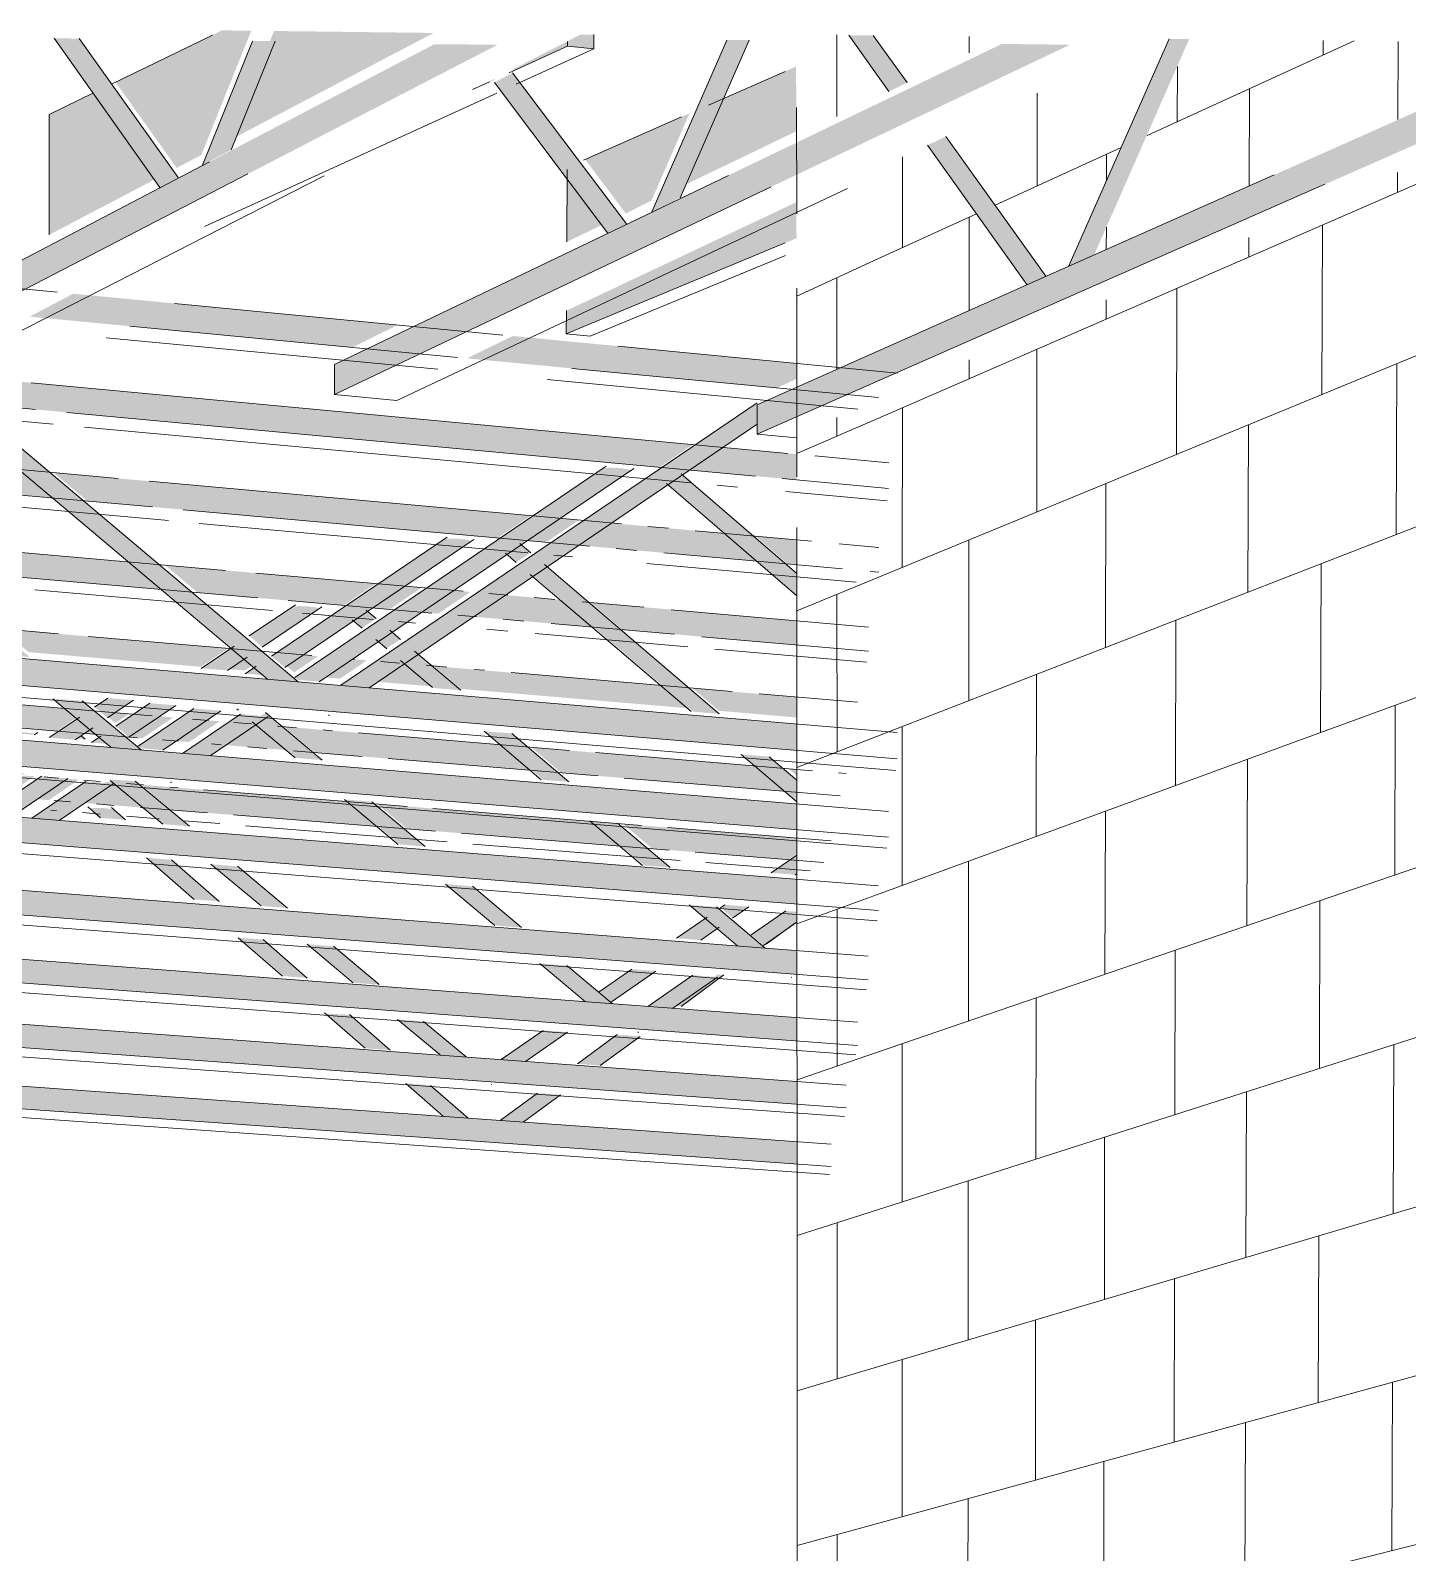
# Model space of a CAD drawing. Header units: inches. Extents: x -4126 to 2305, y -1116 to 12338.
# Drawn here: x 1847.0811 to 1847.194, y -788.2278 to -788.103 of the extents above; entities that cross this region are included whole.
import ezdxf

# ---------------------------------------------------------------- set-up
doc = ezdxf.new("R2010")
doc.units = ezdxf.units.IN
doc.header["$MEASUREMENT"] = 0
for name, color, linetype, lineweight in [('A-WALL', 113, 'Continuous', 13), ('A-WALL-PATT', 111, 'Continuous', 60), ('S-BEAM', 12, 'Continuous', 9), ('S-FNDN', 32, 'Continuous', 13)]:
    doc.layers.add(name, color=color, linetype=linetype, lineweight=lineweight)

# ---------------------------------------------------------------- blocks, each defined once
blk = doc.blocks.new('FP_241-PERSPECTIVE AT RAMP')
at = {"layer": 'A-WALL-PATT', "lineweight": 9}
for p, q in [((-8995.56037, -788.1048), (-8995.56037, -788.10347)), ((-8995.54579, -788.1116), (-8995.52884, -788.10383)), ((-8995.53138, -788.105), (-8995.53138, -788.1038)), ((-8995.52526, -788.11028), (-8995.52523, -788.10387)), ((-8995.54333, -788.11047), (-8995.54332, -788.10594)), ((-8995.56787, -788.13478), (-8995.50524, -788.10754)), ((-8995.55481, -788.11573), (-8995.5548, -788.10813)), ((-8995.53744, -788.11569), (-8995.53741, -788.10776)), ((-8995.55826, -788.11731), (-8995.54793, -788.11258)), ((-8995.56585, -788.12079), (-8995.56584, -788.11334)), ((-8995.54913, -788.1153), (-8995.54912, -788.11312)), ((-8995.52528, -788.11626), (-8995.52528, -788.11461)), ((-8995.56787, -788.12171), (-8995.55977, -788.118)), ((-8995.56039, -788.1259), (-8995.56038, -788.11828)), ((-8995.54914, -788.1209), (-8995.54913, -788.1191)), ((-8995.53745, -788.12155), (-8995.53745, -788.11994)), ((-8995.53148, -788.13283), (-8995.53143, -788.11893)), ((-8995.56787, -788.14782), (-8995.50532, -788.12206)), ((-8995.54915, -788.12664), (-8995.54915, -788.12506)), ((-8995.54339, -788.13774), (-8995.54336, -788.12412)), ((-8995.56039, -788.13153), (-8995.56039, -788.12998)), ((-8995.55484, -788.14245), (-8995.55482, -788.12911)), ((-8995.5254, -788.14431), (-8995.52534, -788.1303)), ((-8995.56586, -788.14699), (-8995.56585, -788.1339)), ((-8995.53754, -788.14903), (-8995.5375, -788.13531)), ((-8995.56788, -788.16083), (-8995.50541, -788.13654)), ((-8995.5492, -788.15357), (-8995.54917, -788.14012)), ((-8995.56041, -788.15793), (-8995.5604, -788.14474)), ((-8995.53158, -788.16053), (-8995.53153, -788.1467)), ((-8995.56788, -788.17381), (-8995.50549, -788.15098)), ((-8995.54346, -788.16487), (-8995.54343, -788.15132)), ((-8995.55488, -788.16905), (-8995.55486, -788.15577)), ((-8995.52551, -788.17222), (-8995.52546, -788.15829)), ((-8995.56586, -788.17307), (-8995.56586, -788.16005)), ((-8995.53762, -788.17637), (-8995.53758, -788.16272)), ((-8995.56788, -788.18675), (-8995.50558, -788.16539)), ((-8995.54925, -788.18036), (-8995.54922, -788.16698)), ((-8995.56044, -788.1842), (-8995.56042, -788.17108)), ((-8995.53168, -788.18808), (-8995.53163, -788.17432)), ((-8995.54352, -788.19187), (-8995.54349, -788.17839)), ((-8995.56788, -788.19967), (-8995.50567, -788.17975)), ((-8995.55491, -788.19552), (-8995.5549, -788.1823)), ((-8995.56587, -788.19902), (-8995.56587, -788.18606)), ((-8995.52563, -788.19999), (-8995.52557, -788.18612)), ((-8995.5377, -788.20358), (-8995.53766, -788.18999)), ((-8995.5493, -788.20703), (-8995.54928, -788.19371)), ((-8995.56788, -788.21255), (-8995.50575, -788.19408)), ((-8995.56046, -788.21034), (-8995.56045, -788.19729)), ((-8995.53177, -788.21549), (-8995.53172, -788.2018)), ((-8995.54359, -788.21873), (-8995.54356, -788.20532)), ((-8995.56789, -788.2254), (-8995.50584, -788.20837)), ((-8995.55495, -788.22185), (-8995.55493, -788.2087)), ((-8995.56588, -788.22485), (-8995.56588, -788.21195)), ((-8995.52574, -788.22761), (-8995.52568, -788.21382)), ((-8995.53778, -788.23064), (-8995.53774, -788.21713)), ((-8995.54935, -788.23356), (-8995.54933, -788.22031)), ((-8995.56127, -788.23656), (-8995.50592, -788.22262)), ((-8995.56048, -788.23636), (-8995.56047, -788.22337))]:
    blk.add_line(p, q, dxfattribs=at)
blk = doc.blocks.new('FP_252-PERSPECTIVE AT RAMP')
at = {"layer": 'A-WALL-PATT', "lineweight": 9}
for p, q in [((-8995.57121, -788.11002), (-8995.57121, -788.10334)), ((-8995.57451, -788.12475), (-8995.56787, -788.12171)), ((-8995.57121, -788.13071), (-8995.57121, -788.12324)), ((-8995.5745, -788.13767), (-8995.56787, -788.13478)), ((-8995.57121, -788.13623), (-8995.57121, -788.13471)), ((-8995.5745, -788.15055), (-8995.56787, -788.14782)), ((-8995.5712, -788.16212), (-8995.57121, -788.14919)), ((-8995.57449, -788.1634), (-8995.56788, -788.16083)), ((-8995.57449, -788.17622), (-8995.56788, -788.17381)), ((-8995.5712, -788.18789), (-8995.5712, -788.17502)), ((-8995.57448, -788.18901), (-8995.56788, -788.18675)), ((-8995.57448, -788.20178), (-8995.56788, -788.19967)), ((-8995.5712, -788.21353), (-8995.5712, -788.20073)), ((-8995.57447, -788.21451), (-8995.56788, -788.21255)), ((-8995.57446, -788.22721), (-8995.56789, -788.2254)), ((-8995.57119, -788.23572), (-8995.57119, -788.22631))]:
    blk.add_line(p, q, dxfattribs=at)

msp = doc.modelspace()

# ---------------------------------------------------------------- hatches: boundary and pattern name
at = {"layer": 'S-BEAM'}
h = msp.add_hatch(color=256, dxfattribs=at)
h.paths.add_polyline_path([(1847.08264, -788.11974), (1847.09159, -788.11504), (1847.08658, -788.10796), (1847.08265, -788.10987), (1847.08264, -788.11578)], flags=0)
h.paths.add_polyline_path([(1847.0931, -788.11425), (1847.09512, -788.11319), (1847.09921, -788.103), (1847.09682, -788.10297), (1847.0881, -788.10722), (1847.09249, -788.11339)], flags=0)
h.paths.add_polyline_path([(1847.09747, -788.11196), (1847.11415, -788.10318), (1847.10108, -788.10302)], flags=0)
h.paths.add_polyline_path([(1847.11786, -788.10759), (1847.11916, -788.107), (1847.11913, -788.10694)], flags=0)
h.paths.add_polyline_path([(1847.12069, -788.10629), (1847.12512, -788.10426), (1847.12512, -788.10387), (1847.12061, -788.10618)], flags=0)
for points in [[(1847.09171, -788.11584), (1847.093, -788.11516), (1847.08483, -788.10364), (1847.08306, -788.10362), (1847.08827, -788.11099)], [(1847.093, -788.11516), (1847.09321, -788.11504), (1847.08508, -788.10363), (1847.08483, -788.10364), (1847.0926, -788.11459)], [(1847.09522, -788.114), (1847.09695, -788.11309), (1847.10068, -788.10385), (1847.09931, -788.10384), (1847.09531, -788.1138)], [(1847.09695, -788.11309), (1847.09757, -788.11276), (1847.10113, -788.10385), (1847.10068, -788.10385)], [(1847.12728, -788.10449), (1847.12728, -788.10331), (1847.12618, -788.10331), (1847.12512, -788.10387), (1847.12512, -788.10426), (1847.12521, -788.10427)], [(1847.13203, -788.11785), (1847.13378, -788.11699), (1847.13956, -788.10377), (1847.13817, -788.10377), (1847.13205, -788.11779)], [(1847.13378, -788.11699), (1847.13438, -788.11665), (1847.13999, -788.10377), (1847.13956, -788.10377), (1847.13393, -788.11666)], [(1847.16622, -788.12227), (1847.16793, -788.1215), (1847.17581, -788.10368), (1847.17442, -788.10367)], [(1847.16793, -788.1215), (1847.1683, -788.12134), (1847.17607, -788.10368), (1847.17581, -788.10368)], [(1847.07047, -788.12948), (1847.11939, -788.10415), (1847.11423, -788.1041), (1847.07045, -788.127), (1847.07046, -788.1294)], [(1847.10604, -788.13283), (1847.16629, -788.10415), (1847.16073, -788.10408), (1847.10603, -788.13037)], [(1847.14068, -788.13608), (1847.21318, -788.10415), (1847.20718, -788.10408), (1847.14068, -788.13366), (1847.14068, -788.13572)], [(1847.12841, -788.11958), (1847.12976, -788.11893), (1847.12044, -788.10656), (1847.11915, -788.10723), (1847.12715, -788.1179)], [(1847.12976, -788.11893), (1847.12994, -788.11883), (1847.12059, -788.10648), (1847.12044, -788.10656), (1847.12799, -788.11658)], [(1847.10304, -788.15637), (1847.06637, -788.1255), (1847.06554, -788.12537), (1847.06463, -788.12533), (1847.0641, -788.12539), (1847.10065, -788.15617), (1847.10304, -788.15637)], [(1847.10887, -788.15686), (1847.14067, -788.13524), (1847.14066, -788.13351), (1847.10662, -788.15667), (1847.10885, -788.15686)], [(1847.14391, -788.14925), (1847.14391, -788.14749), (1847.13441, -788.13936), (1847.13439, -788.13936), (1847.1333, -788.1401), (1847.14385, -788.1492)], [(1847.14391, -788.14932), (1847.14391, -788.14925), (1847.13325, -788.14013), (1847.13325, -788.14013), (1847.14385, -788.14926)], [(1847.14392, -788.16201), (1847.14392, -788.15985), (1846.96953, -788.14505), (1846.96957, -788.14736), (1847.14385, -788.162)], [(1847.14392, -788.1685), (1847.14392, -788.16641), (1846.95948, -788.15122), (1846.95952, -788.15346), (1847.14385, -788.16849)], [(1847.14392, -788.17461), (1847.14392, -788.17258), (1846.94994, -788.15707), (1846.94998, -788.15925), (1847.14384, -788.17461)], [(1847.09816, -788.1587), (1847.09819, -788.15868), (1847.09804, -788.1586)], [(1847.14392, -788.18038), (1847.14392, -788.17841), (1846.94088, -788.16263), (1846.94092, -788.16476), (1847.14384, -788.18038)], [(1847.14392, -788.18584), (1847.14392, -788.18392), (1846.93225, -788.16792), (1846.9323, -788.17), (1847.14384, -788.18584)], [(1847.14392, -788.19101), (1847.14392, -788.18914), (1846.92404, -788.17296), (1846.92408, -788.17498), (1847.14384, -788.191)], [(1847.14392, -788.19591), (1847.14392, -788.19409), (1846.9389, -788.17939), (1846.93894, -788.18135), (1847.14384, -788.1959)]]:
    msp.add_hatch(color=256, dxfattribs=at).paths.add_polyline_path(points, flags=0)
h = msp.add_hatch(color=256, dxfattribs=at)
h.paths.add_polyline_path([(1847.16278, -788.1238), (1847.16412, -788.1232), (1847.15593, -788.11176), (1847.15462, -788.11239), (1847.16218, -788.12297)], flags=0)
h.paths.add_polyline_path([(1847.15147, -788.10798), (1847.15277, -788.10735), (1847.14992, -788.10338), (1847.14818, -788.10337), (1847.15055, -788.10669)], flags=0)
h = msp.add_hatch(color=256, dxfattribs=at)
h.paths.add_polyline_path([(1847.16412, -788.1232), (1847.16429, -788.12312), (1847.15607, -788.11169), (1847.15593, -788.11176), (1847.16397, -788.12298)], flags=0)
h.paths.add_polyline_path([(1847.15277, -788.10735), (1847.15292, -788.10727), (1847.15014, -788.10338), (1847.14992, -788.10338), (1847.15055, -788.10426)], flags=0)
h = msp.add_hatch(color=256, dxfattribs=at)
h.paths.add_polyline_path([(1847.12503, -788.12785), (1847.1439, -788.12001), (1847.14385, -788.11707), (1847.12505, -788.12595)], flags=0)
h.paths.add_polyline_path([(1847.12508, -788.1203), (1847.12837, -788.11872), (1847.12511, -788.11438), (1847.12508, -788.12024)], flags=0)
h.paths.add_polyline_path([(1847.1299, -788.11798), (1847.13201, -788.11692), (1847.13512, -788.10978), (1847.12657, -788.11355), (1847.12972, -788.11773)], flags=0)
h.paths.add_polyline_path([(1847.13433, -788.11584), (1847.1439, -788.11123), (1847.14385, -788.10594), (1847.13742, -788.10877), (1847.13435, -788.11579)], flags=0)
h = msp.add_hatch(color=256, dxfattribs=at)
h.paths.add_polyline_path([(1847.14229, -788.13228), (1847.14391, -788.13154), (1847.1439, -788.13027), (1847.12065, -788.12803), (1847.11688, -788.12986), (1847.14067, -788.13213)], flags=0)
h.paths.add_polyline_path([(1847.1075, -788.12896), (1847.11122, -788.12712), (1847.08462, -788.12456), (1847.08106, -788.12644), (1847.10597, -788.12882)], flags=0)
h.paths.add_polyline_path([(1847.07177, -788.12555), (1847.07528, -788.12366), (1847.04759, -788.121), (1847.04425, -788.12293), (1847.07082, -788.12546)], flags=0)
h.paths.add_polyline_path([(1847.03505, -788.12205), (1847.03834, -788.12011), (1847.0095, -788.11733), (1847.0064, -788.11932), (1847.03372, -788.12192)], flags=0)
h.paths.add_polyline_path([(1846.99732, -788.11845), (1847.00036, -788.11645), (1846.97033, -788.11356), (1846.96902, -788.11449), (1846.96904, -788.11575), (1846.99609, -788.11833)], flags=0)
h = msp.add_hatch(color=256, dxfattribs=at)
h.paths.add_polyline_path([(1847.14391, -788.13983), (1847.14391, -788.13772), (1847.13767, -788.13714), (1847.13494, -788.139), (1847.14385, -788.13982)], flags=0)
h.paths.add_polyline_path([(1847.13267, -788.13879), (1847.1354, -788.13693), (1847.07325, -788.13112), (1847.07612, -788.13355), (1847.13142, -788.13867)], flags=0)
h.paths.add_polyline_path([(1847.07358, -788.13332), (1847.0707, -788.13089), (1847.05512, -788.12943), (1847.05223, -788.13134), (1847.07079, -788.13306)], flags=0)
h.paths.add_polyline_path([(1847.04981, -788.13111), (1847.0527, -788.1292), (1846.98647, -788.12302), (1846.98956, -788.12554), (1847.04914, -788.13105)], flags=0)
h.paths.add_polyline_path([(1846.98688, -788.12529), (1846.98379, -788.12277), (1846.97629, -788.12207), (1846.97635, -788.12431), (1846.9819, -788.12483)], flags=0)
h.paths.add_polyline_path([(1846.97482, -788.12417), (1846.97478, -788.12193), (1846.95894, -788.12045), (1846.95898, -788.1227), (1846.97478, -788.12417)], flags=0)
h = msp.add_hatch(color=256, dxfattribs=at)
h.paths.add_polyline_path([(1847.14391, -788.14679), (1847.14391, -788.14475), (1847.14053, -788.14444), (1847.14317, -788.14672), (1847.14384, -788.14678)], flags=0)
h.paths.add_polyline_path([(1847.1408, -788.14651), (1847.13815, -788.14422), (1847.12833, -788.14333), (1847.12567, -788.14515), (1847.1324, -788.14575)], flags=0)
h.paths.add_polyline_path([(1847.12338, -788.14494), (1847.12605, -788.14313), (1847.12432, -788.14297), (1847.12165, -788.14479), (1847.12275, -788.14488)], flags=0)
h.paths.add_polyline_path([(1847.11942, -788.14458), (1847.1221, -788.14277), (1847.083, -788.13922), (1847.08578, -788.14156), (1847.11932, -788.14458)], flags=0)
h.paths.add_polyline_path([(1847.08325, -788.14133), (1847.08047, -788.13899), (1847.06066, -788.1372), (1847.06349, -788.13956), (1847.08314, -788.14132)], flags=0)
h.paths.add_polyline_path([(1847.06101, -788.13933), (1847.05817, -788.13697), (1847.0452, -788.13579), (1847.04238, -788.13766), (1847.06077, -788.13931)], flags=0)
h.paths.add_polyline_path([(1847.03827, -788.13729), (1847.0411, -788.13542), (1846.9969, -788.13141), (1846.99987, -788.13384), (1847.03611, -788.13709)], flags=0)
h.paths.add_polyline_path([(1846.99721, -788.1336), (1846.99423, -788.13117), (1846.97634, -788.12955), (1846.97635, -788.12998), (1846.97877, -788.13194), (1846.99281, -788.1332)], flags=0)
h.paths.add_polyline_path([(1846.97487, -788.13159), (1846.97483, -788.13063), (1846.97312, -788.12926), (1846.96608, -788.12863), (1846.96616, -788.13081), (1846.97483, -788.13159)], flags=0)
h.paths.add_polyline_path([(1846.96465, -788.13067), (1846.9646, -788.12848), (1846.94939, -788.1271), (1846.94943, -788.1293), (1846.9646, -788.13067)], flags=0)
h = msp.add_hatch(color=256, dxfattribs=at)
h.paths.add_polyline_path([(1847.09017, -788.16197), (1847.08527, -788.15794), (1847.08302, -788.15777), (1847.08783, -788.16178), (1847.09016, -788.16197)], flags=0)
h.paths.add_polyline_path([(1847.08106, -788.15435), (1847.05429, -788.13199), (1847.05394, -788.1319), (1847.05308, -788.13181), (1847.05226, -788.13181), (1847.05198, -788.13186), (1847.07873, -788.15416), (1847.08105, -788.15435)], flags=0)
h = msp.add_hatch(color=256, dxfattribs=at)
h.paths.add_polyline_path([(1847.14391, -788.15336), (1847.14391, -788.15137), (1847.12702, -788.14988), (1847.12962, -788.15211), (1847.14384, -788.15335)], flags=0)
h.paths.add_polyline_path([(1847.1273, -788.1519), (1847.1247, -788.14968), (1847.11946, -788.14922), (1847.11685, -788.15099), (1847.12274, -788.15151)], flags=0)
h.paths.add_polyline_path([(1847.11455, -788.15079), (1847.11716, -788.14901), (1847.11542, -788.14886), (1847.1128, -788.15064), (1847.11407, -788.15075)], flags=0)
h.paths.add_polyline_path([(1847.11056, -788.15044), (1847.11318, -788.14866), (1847.1116, -788.14853), (1847.10898, -788.1503), (1847.10973, -788.15037)], flags=0)
h.paths.add_polyline_path([(1847.10679, -788.15011), (1847.10942, -788.14833), (1847.09215, -788.14681), (1847.09482, -788.14907), (1847.1054, -788.14999)], flags=0)
h.paths.add_polyline_path([(1847.09232, -788.14885), (1847.08964, -788.14659), (1847.06997, -788.14486), (1847.07269, -788.14713), (1847.09111, -788.14874)], flags=0)
h.paths.add_polyline_path([(1847.07023, -788.14692), (1847.0675, -788.14464), (1847.04872, -788.14298), (1847.05149, -788.14528), (1847.06788, -788.14671)], flags=0)
h.paths.add_polyline_path([(1847.04906, -788.14507), (1847.04628, -788.14277), (1847.03578, -788.14184), (1847.03301, -788.14367), (1847.04783, -788.14496)], flags=0)
h.paths.add_polyline_path([(1847.02728, -788.14316), (1847.03006, -788.14134), (1847.00667, -788.13928), (1847.00954, -788.14161), (1847.02307, -788.1428)], flags=0)
h.paths.add_polyline_path([(1847.00689, -788.14138), (1847.00402, -788.13904), (1846.98567, -788.13742), (1846.98859, -788.13978), (1846.99275, -788.14015)], flags=0)
h.paths.add_polyline_path([(1846.98599, -788.13956), (1846.98307, -788.1372), (1846.97639, -788.13661), (1846.97642, -788.13872), (1846.98409, -788.13939)], flags=0)
h.paths.add_polyline_path([(1846.97491, -788.13859), (1846.97488, -788.13647), (1846.96613, -788.1357), (1846.96614, -788.1361), (1846.96854, -788.13803), (1846.97476, -788.13858)], flags=0)
h.paths.add_polyline_path([(1846.9647, -788.1377), (1846.96465, -788.13673), (1846.96302, -788.13543), (1846.95639, -788.13484), (1846.95643, -788.13697), (1846.96464, -788.13769)], flags=0)
h.paths.add_polyline_path([(1846.95499, -788.13685), (1846.95494, -788.13472), (1846.94031, -788.13343), (1846.94035, -788.13557), (1846.95494, -788.13684)], flags=0)
h = msp.add_hatch(color=256, dxfattribs=at)
h.paths.add_polyline_path([(1847.09584, -788.16244), (1847.10057, -788.15922), (1847.09833, -788.15903), (1847.09364, -788.16226), (1847.09583, -788.16244)], flags=0)
h.paths.add_polyline_path([(1847.10479, -788.15637), (1847.13029, -788.13905), (1847.13013, -788.13897), (1847.12941, -788.13886), (1847.12855, -788.13883), (1847.12804, -788.13888), (1847.10281, -788.15604), (1847.10302, -788.15622), (1847.10477, -788.15637)], flags=0)
h = msp.add_hatch(color=256, dxfattribs=at)
h.paths.add_polyline_path([(1847.14391, -788.15931), (1847.14391, -788.15764), (1847.13537, -788.15691), (1847.13755, -788.15876), (1847.14384, -788.1593)], flags=0)
h.paths.add_polyline_path([(1847.13525, -788.15857), (1847.13307, -788.15671), (1847.11416, -788.15509), (1847.11637, -788.15696), (1847.1314, -788.15824)], flags=0)
h.paths.add_polyline_path([(1847.1141, -788.15677), (1847.11189, -788.15489), (1847.11102, -788.15482), (1847.10881, -788.15632), (1847.11405, -788.15676)], flags=0)
h.paths.add_polyline_path([(1847.10649, -788.15612), (1847.1087, -788.15462), (1847.10695, -788.15447), (1847.10478, -788.15598), (1847.10553, -788.15604)], flags=0)
h.paths.add_polyline_path([(1847.10273, -788.15562), (1847.10469, -788.15427), (1847.10311, -788.15414), (1847.10193, -788.15494)], flags=0)
h.paths.add_polyline_path([(1847.09869, -788.15546), (1847.09958, -788.15485), (1847.09886, -788.15424), (1847.09724, -788.15533), (1847.0983, -788.15542)], flags=0)
h.paths.add_polyline_path([(1847.0951, -788.15515), (1847.09733, -788.15364), (1847.0787, -788.15205), (1847.08098, -788.15395), (1847.09237, -788.15492)], flags=0)
h.paths.add_polyline_path([(1847.10083, -788.15401), (1847.10092, -788.15395), (1847.10073, -788.15394)], flags=0)
h.paths.add_polyline_path([(1847.07853, -788.15374), (1847.07625, -788.15184), (1847.0576, -788.15024), (1847.05991, -788.15216), (1847.07428, -788.15338)], flags=0)
h.paths.add_polyline_path([(1847.0575, -788.15195), (1847.05518, -788.15003), (1847.03735, -788.1485), (1847.03971, -788.15044), (1847.05355, -788.15162)], flags=0)
h.paths.add_polyline_path([(1847.03733, -788.15024), (1847.03497, -788.1483), (1847.02681, -788.1476), (1847.02447, -788.14914), (1847.03602, -788.15012)], flags=0)
h.paths.add_polyline_path([(1847.01561, -788.14839), (1847.01321, -788.14643), (1846.99499, -788.14487), (1846.99742, -788.14684), (1847.01435, -788.14828)], flags=0)
h.paths.add_polyline_path([(1847.01771, -788.14818), (1847.01954, -788.14697), (1847.01584, -788.14666), (1847.01716, -788.14774)], flags=0)
h.paths.add_polyline_path([(1846.99484, -788.14662), (1846.9924, -788.14465), (1846.97643, -788.14328), (1846.9765, -788.14433), (1846.97722, -788.14491), (1846.97754, -788.14494), (1846.97758, -788.14515), (1846.99269, -788.14644)], flags=0)
h.paths.add_polyline_path([(1846.97495, -788.14493), (1846.97495, -788.14491), (1846.97249, -788.14294), (1846.96618, -788.1424), (1846.96621, -788.14446), (1846.96885, -788.14469), (1846.96928, -788.14445), (1846.97485, -788.14492)], flags=0)
h.paths.add_polyline_path([(1846.96474, -788.14434), (1846.96471, -788.14227), (1846.95644, -788.14157), (1846.95645, -788.14194), (1846.95883, -788.14383), (1846.96473, -788.14434)], flags=0)
h.paths.add_polyline_path([(1846.95504, -788.14351), (1846.95498, -788.14255), (1846.95343, -788.14131), (1846.94718, -788.14077), (1846.94722, -788.14285), (1846.95498, -788.14351)], flags=0)
h.paths.add_polyline_path([(1846.94582, -788.14273), (1846.94576, -788.14065), (1846.93168, -788.13944), (1846.93172, -788.14153), (1846.94576, -788.14272)], flags=0)
h = msp.add_hatch(color=256, dxfattribs=at)
h.paths.add_polyline_path([(1847.08345, -788.16774), (1847.08787, -788.16473), (1847.08567, -788.16455), (1847.0813, -788.16756), (1847.08344, -788.16774)], flags=0)
h.paths.add_polyline_path([(1847.09195, -788.16198), (1847.09664, -788.15875), (1847.09451, -788.15857), (1847.08997, -788.16168), (1847.09019, -788.16183), (1847.09194, -788.16198)], flags=0)
h.paths.add_polyline_path([(1847.10051, -788.15587), (1847.09962, -788.15511), (1847.09878, -788.15572), (1847.10044, -788.15586)], flags=0)
h.paths.add_polyline_path([(1847.10196, -788.1552), (1847.11721, -788.14485), (1847.11705, -788.14477), (1847.11635, -788.14466), (1847.1155, -788.14463), (1847.11501, -788.14469), (1847.10089, -788.15429), (1847.10196, -788.15519)], flags=0)
h = msp.add_hatch(color=256, dxfattribs=at)
h.paths.add_polyline_path([(1847.14338, -788.1654), (1847.14094, -788.16332), (1847.12215, -788.16175), (1847.12462, -788.16385), (1847.13828, -788.16498)], flags=0)
h.paths.add_polyline_path([(1847.14391, -788.16409), (1847.14391, -788.16357), (1847.14323, -788.16351), (1847.14384, -788.16403)], flags=0)
h.paths.add_polyline_path([(1847.12237, -788.16366), (1847.1199, -788.16156), (1847.10189, -788.16006), (1847.1044, -788.16218), (1847.11404, -788.16297)], flags=0)
h.paths.add_polyline_path([(1847.10219, -788.16199), (1847.09967, -788.15988), (1847.09889, -788.15981), (1847.09638, -788.16151), (1847.09669, -788.16154)], flags=0)
h.paths.add_polyline_path([(1847.09411, -788.16132), (1847.09662, -788.15962), (1847.09502, -788.15949), (1847.09258, -788.1612)], flags=0)
h.paths.add_polyline_path([(1847.0903, -788.16101), (1847.09281, -788.1593), (1847.09136, -788.15918), (1847.08915, -788.16068), (1847.08947, -788.16094), (1847.08991, -788.16098)], flags=0)
h.paths.add_polyline_path([(1847.08668, -788.16071), (1847.08686, -788.16059), (1847.08619, -788.16004), (1847.08536, -788.1606)], flags=0)
h.paths.add_polyline_path([(1847.08326, -788.16043), (1847.08514, -788.15916), (1847.08448, -788.15861), (1847.06595, -788.15706), (1847.06854, -788.15921), (1847.07934, -788.1601)], flags=0)
h.paths.add_polyline_path([(1847.08807, -788.15977), (1847.08921, -788.159), (1847.08787, -788.15891), (1847.08741, -788.15922), (1847.08802, -788.15973)], flags=0)
h.paths.add_polyline_path([(1847.06614, -788.15901), (1847.06355, -788.15686), (1847.04584, -788.15538), (1847.04847, -788.15755), (1847.06199, -788.15867)], flags=0)
h.paths.add_polyline_path([(1847.04611, -788.15735), (1847.04347, -788.15519), (1847.02653, -788.15377), (1847.02921, -788.15595), (1847.04465, -788.15723)], flags=0)
h.paths.add_polyline_path([(1847.02689, -788.15576), (1847.02421, -788.15358), (1847.01648, -788.15293), (1847.01383, -788.15468), (1847.02427, -788.15555)], flags=0)
h.paths.add_polyline_path([(1847.00685, -788.1541), (1847.00951, -788.15235), (1847.00375, -788.15187), (1847.00647, -788.15407)], flags=0)
h.paths.add_polyline_path([(1847.00391, -788.15386), (1847.00118, -788.15166), (1846.98397, -788.15025), (1846.98669, -788.15244), (1847.0013, -788.15365)], flags=0)
h.paths.add_polyline_path([(1846.98417, -788.15223), (1846.9814, -788.15001), (1846.96622, -788.14874), (1846.96628, -788.1497), (1846.96775, -788.15087), (1846.98397, -788.15221)], flags=0)
h.paths.add_polyline_path([(1846.96479, -788.15063), (1846.96478, -788.15027), (1846.96247, -788.14843), (1846.95649, -788.14793), (1846.95652, -788.14994), (1846.96466, -788.15062)], flags=0)
h.paths.add_polyline_path([(1846.95509, -788.14982), (1846.95505, -788.14781), (1846.94723, -788.14716), (1846.94724, -788.1475), (1846.9496, -788.14937), (1846.95506, -788.14982)], flags=0)
h.paths.add_polyline_path([(1846.94587, -788.14906), (1846.9458, -788.14809), (1846.94431, -788.14691), (1846.93842, -788.14642), (1846.93846, -788.14845), (1846.9458, -788.14905)], flags=0)
h.paths.add_polyline_path([(1846.93709, -788.14833), (1846.93703, -788.1463), (1846.92346, -788.14517), (1846.9235, -788.14721), (1846.93703, -788.14833)], flags=0)
h = msp.add_hatch(color=256, dxfattribs=at)
h.paths.add_polyline_path([(1847.14392, -788.16621), (1847.14392, -788.16615), (1847.14384, -788.16615)], flags=0)
h.paths.add_polyline_path([(1847.12094, -788.14658), (1847.12098, -788.14656), (1847.12007, -788.14584)], flags=0)
h = msp.add_hatch(color=256, dxfattribs=at)
h.paths.add_polyline_path([(1847.14392, -788.16615), (1847.14392, -788.16445), (1847.14158, -788.16251), (1847.13944, -788.16233), (1847.14384, -788.16609)], flags=0)
h.paths.add_polyline_path([(1847.13756, -788.15901), (1847.12321, -788.14681), (1847.12213, -788.14754), (1847.13542, -788.15883), (1847.13752, -788.15901)], flags=0)
h.paths.add_polyline_path([(1847.12098, -788.14656), (1847.1221, -788.1458), (1847.12126, -788.14515), (1847.12111, -788.14514), (1847.12011, -788.14582)], flags=0)
h = msp.add_hatch(color=256, dxfattribs=at)
h.paths.add_polyline_path([(1847.07165, -788.17278), (1847.07577, -788.16998), (1847.07362, -788.16981), (1847.06953, -788.17262), (1847.07164, -788.17278)], flags=0)
h.paths.add_polyline_path([(1847.07974, -788.16731), (1847.08411, -788.1643), (1847.08202, -788.16413), (1847.07776, -788.16705), (1847.07794, -788.16717), (1847.07973, -788.16731)], flags=0)
h.paths.add_polyline_path([(1847.08769, -788.1615), (1847.0869, -788.16083), (1847.08617, -788.16137), (1847.08767, -788.16149)], flags=0)
h.paths.add_polyline_path([(1847.08919, -788.16091), (1847.09299, -788.15831), (1847.09089, -788.15813), (1847.08814, -788.16004), (1847.08919, -788.16091)], flags=0)
h.paths.add_polyline_path([(1847.09726, -788.15545), (1847.09886, -788.15435), (1847.0978, -788.15346), (1847.09518, -788.15528), (1847.09726, -788.15545)], flags=0)
h.paths.add_polyline_path([(1847.10012, -788.15352), (1847.10475, -788.15037), (1847.10459, -788.1503), (1847.1039, -788.1502), (1847.10307, -788.15017), (1847.10259, -788.15022), (1847.09907, -788.15264), (1847.10012, -788.15352)], flags=0)
h = msp.add_hatch(color=256, dxfattribs=at)
h.paths.add_polyline_path([(1847.11031, -788.15366), (1847.11034, -788.15363), (1847.10973, -788.15317)], flags=0)
h.paths.add_polyline_path([(1847.1083, -788.15196), (1847.10834, -788.15194), (1847.10751, -788.15129)], flags=0)
h = msp.add_hatch(color=256, dxfattribs=at)
h.paths.add_polyline_path([(1847.14129, -788.1782), (1847.13725, -788.17483), (1847.13518, -788.17467), (1847.13916, -788.17803), (1847.14129, -788.1782)], flags=0)
h.paths.add_polyline_path([(1847.13352, -788.17161), (1847.12914, -788.16796), (1847.12705, -788.16779), (1847.13141, -788.17144), (1847.13352, -788.17161)], flags=0)
h.paths.add_polyline_path([(1847.12524, -788.16459), (1847.12047, -788.16061), (1847.11837, -788.16044), (1847.12314, -788.16442), (1847.12524, -788.16459)], flags=0)
h.paths.add_polyline_path([(1847.11638, -788.15708), (1847.11256, -788.1539), (1847.1115, -788.15462), (1847.11419, -788.15689), (1847.11638, -788.15708)], flags=0)
h.paths.add_polyline_path([(1847.11034, -788.15363), (1847.11144, -788.15289), (1847.11052, -788.15218), (1847.10947, -788.15289), (1847.10973, -788.15311)], flags=0)
h.paths.add_polyline_path([(1847.10834, -788.15194), (1847.10944, -788.1512), (1847.10873, -788.15066), (1847.10851, -788.15061), (1847.10755, -788.15126)], flags=0)
h = msp.add_hatch(color=256, dxfattribs=at)
h.paths.add_polyline_path([(1847.14324, -788.17096), (1847.14391, -788.1705), (1847.14391, -788.16919), (1847.12968, -788.16803), (1847.13207, -788.17006), (1847.14007, -788.17071)], flags=0)
h.paths.add_polyline_path([(1847.12984, -788.16988), (1847.12744, -788.16785), (1847.10954, -788.1664), (1847.11198, -788.16844), (1847.12271, -788.16931)], flags=0)
h.paths.add_polyline_path([(1847.10977, -788.16827), (1847.10734, -788.16622), (1847.09018, -788.16482), (1847.09265, -788.16689), (1847.10968, -788.16826)], flags=0)
h.paths.add_polyline_path([(1847.09048, -788.16671), (1847.088, -788.16465), (1847.0873, -788.16459), (1847.08484, -788.16626), (1847.088, -788.16651)], flags=0)
h.paths.add_polyline_path([(1847.08262, -788.16608), (1847.08508, -788.16441), (1847.08362, -788.16429), (1847.08115, -788.16596)], flags=0)
h.paths.add_polyline_path([(1847.07899, -788.16579), (1847.08146, -788.16412), (1847.08007, -788.16405), (1847.07766, -788.16568), (1847.07892, -788.16578)], flags=0)
h.paths.add_polyline_path([(1847.07593, -788.16524), (1847.07802, -788.16384), (1847.07681, -788.16374), (1847.07533, -788.16474)], flags=0)
h.paths.add_polyline_path([(1847.07227, -788.16524), (1847.0731, -788.16468), (1847.07144, -788.1633), (1847.05383, -788.16187), (1847.05638, -788.16396), (1847.07064, -788.16511)], flags=0)
h.paths.add_polyline_path([(1847.07429, -788.16388), (1847.07475, -788.16357), (1847.07382, -788.16349), (1847.07402, -788.16366)], flags=0)
h.paths.add_polyline_path([(1847.05404, -788.16377), (1847.05148, -788.16168), (1847.03465, -788.16031), (1847.03723, -788.16242), (1847.05329, -788.16371)], flags=0)
h.paths.add_polyline_path([(1847.03493, -788.16224), (1847.03234, -788.16012), (1847.01622, -788.15881), (1847.01885, -788.16094), (1847.02853, -788.16172)], flags=0)
h.paths.add_polyline_path([(1847.01657, -788.16076), (1847.01395, -788.15863), (1847.00664, -788.15803), (1847.00404, -788.15975), (1847.01426, -788.16057)], flags=0)
h.paths.add_polyline_path([(1846.99732, -788.1592), (1846.99993, -788.15749), (1846.99231, -788.15687), (1846.99498, -788.15902), (1846.99692, -788.15917)], flags=0)
h.paths.add_polyline_path([(1846.99248, -788.15881), (1846.9898, -788.15666), (1846.97345, -788.15534), (1846.97616, -788.1575), (1846.98391, -788.15812)], flags=0)
h.paths.add_polyline_path([(1846.9737, -788.1573), (1846.97098, -788.15514), (1846.95653, -788.15396), (1846.95655, -788.1548), (1846.95812, -788.15605), (1846.96658, -788.15673)], flags=0)
h.paths.add_polyline_path([(1846.95513, -788.15581), (1846.95513, -788.1554), (1846.95294, -788.15367), (1846.94728, -788.15321), (1846.94731, -788.15518), (1846.955, -788.15579)], flags=0)
h.paths.add_polyline_path([(1846.94592, -788.15506), (1846.94588, -788.15309), (1846.93847, -788.15249), (1846.93848, -788.15282), (1846.94081, -788.15465), (1846.94588, -788.15506)], flags=0)
h = msp.add_hatch(color=256, dxfattribs=at)
h.paths.add_polyline_path([(1847.0604, -788.1776), (1847.06425, -788.17498), (1847.06214, -788.17482), (1847.05832, -788.17744), (1847.06038, -788.1776)], flags=0)
h.paths.add_polyline_path([(1847.06811, -788.17239), (1847.07219, -788.16958), (1847.07014, -788.16941), (1847.06613, -788.17216), (1847.06623, -788.17224), (1847.06809, -788.17239)], flags=0)
h.paths.add_polyline_path([(1847.07549, -788.16685), (1847.0748, -788.16627), (1847.07416, -788.16674), (1847.07537, -788.16684)], flags=0)
h.paths.add_polyline_path([(1847.07704, -788.16635), (1847.08062, -788.16389), (1847.07856, -788.16372), (1847.07601, -788.16549), (1847.07704, -788.16635)], flags=0)
h.paths.add_polyline_path([(1847.08477, -788.16113), (1847.0862, -788.16014), (1847.08516, -788.15927), (1847.08272, -788.16096), (1847.08476, -788.16113)], flags=0)
h.paths.add_polyline_path([(1847.08743, -788.15933), (1847.08952, -788.15789), (1847.08746, -788.15772), (1847.0864, -788.15847), (1847.08742, -788.15933)], flags=0)
h = msp.add_hatch(color=256, dxfattribs=at)
h.paths.add_polyline_path([(1847.12877, -788.18277), (1847.12498, -788.17964), (1847.12295, -788.17948), (1847.12669, -788.18261), (1847.12877, -788.18277)], flags=0)
h.paths.add_polyline_path([(1847.12135, -788.17653), (1847.11724, -788.17314), (1847.1152, -788.17297), (1847.11928, -788.17637), (1847.12135, -788.17653)], flags=0)
h.paths.add_polyline_path([(1847.11345, -788.16989), (1847.10899, -788.1662), (1847.10694, -788.16603), (1847.1114, -788.16972), (1847.11345, -788.16989)], flags=0)
h.paths.add_polyline_path([(1847.10503, -788.1628), (1847.10036, -788.15894), (1847.09933, -788.15963), (1847.10288, -788.16262), (1847.10503, -788.1628)], flags=0)
h.paths.add_polyline_path([(1847.09819, -788.15868), (1847.09824, -788.15862), (1847.09811, -788.15861)], flags=0)
h = msp.add_hatch(color=256, dxfattribs=at)
h.paths.add_polyline_path([(1847.04965, -788.18219), (1847.05326, -788.17975), (1847.05118, -788.17959), (1847.04761, -788.18205), (1847.04963, -788.18219)], flags=0)
h.paths.add_polyline_path([(1847.05701, -788.17723), (1847.06082, -788.1746), (1847.05881, -788.17445), (1847.05504, -788.17703), (1847.05514, -788.17709), (1847.05699, -788.17723)], flags=0)
h.paths.add_polyline_path([(1847.06388, -788.17195), (1847.06326, -788.17144), (1847.06271, -788.17185), (1847.06377, -788.17194)], flags=0)
h.paths.add_polyline_path([(1847.06546, -788.17152), (1847.06885, -788.1692), (1847.06683, -788.16904), (1847.06445, -788.17068), (1847.06546, -788.17152)], flags=0)
h.paths.add_polyline_path([(1847.07287, -788.16652), (1847.07414, -788.16563), (1847.07313, -788.16479), (1847.07086, -788.16636), (1847.07287, -788.16652)], flags=0)
h.paths.add_polyline_path([(1847.07535, -788.16485), (1847.07731, -788.1635), (1847.07528, -788.16334), (1847.07434, -788.16401), (1847.07535, -788.16485)], flags=0)
h.paths.add_polyline_path([(1847.08144, -788.16073), (1847.08151, -788.16068), (1847.08134, -788.16061), (1847.08068, -788.16052), (1847.07967, -788.1605), (1847.07943, -788.16054), (1847.07944, -788.16057), (1847.08144, -788.16073)], flags=0)
h = msp.add_hatch(color=256, dxfattribs=at)
h.paths.add_polyline_path([(1847.11681, -788.18714), (1847.11324, -788.18422), (1847.11126, -788.18407), (1847.11476, -788.18699), (1847.11681, -788.18714)], flags=0)
h.paths.add_polyline_path([(1847.10972, -788.18122), (1847.10586, -788.17806), (1847.10386, -788.17791), (1847.10768, -788.18106), (1847.10971, -788.18122)], flags=0)
h.paths.add_polyline_path([(1847.10218, -788.17493), (1847.09799, -788.1715), (1847.09599, -788.17134), (1847.10016, -788.17477), (1847.10217, -788.17493)], flags=0)
h.paths.add_polyline_path([(1847.09415, -788.16823), (1847.08961, -788.16451), (1847.08776, -788.1644), (1847.0877, -788.16444), (1847.09205, -788.16806), (1847.09414, -788.16823)], flags=0)
h.paths.add_polyline_path([(1847.08558, -788.16108), (1847.08533, -788.16094), (1847.08493, -788.16088), (1847.08475, -788.16101), (1847.08558, -788.16108)], flags=0)
h = msp.add_hatch(color=256, dxfattribs=at)
h.paths.add_polyline_path([(1847.11698, -788.19215), (1847.11382, -788.18946), (1847.11195, -788.18932), (1847.11505, -788.19201), (1847.11698, -788.19215)], flags=0)
h.paths.add_polyline_path([(1847.11058, -788.18658), (1847.10717, -788.18367), (1847.10535, -788.18358), (1847.10867, -788.18644), (1847.11058, -788.18658)], flags=0)
h.paths.add_polyline_path([(1847.1038, -788.18066), (1847.10011, -788.17751), (1847.09822, -788.17737), (1847.1019, -788.18052), (1847.10379, -788.18066)], flags=0)
h.paths.add_polyline_path([(1847.09659, -788.17438), (1847.09259, -788.17097), (1847.09069, -788.17081), (1847.09461, -788.17423), (1847.09658, -788.17438)], flags=0)
h.paths.add_polyline_path([(1847.08891, -788.1677), (1847.08782, -788.16681), (1847.08695, -788.16672), (1847.08612, -788.16674), (1847.08603, -788.16676), (1847.08692, -788.16754), (1847.08891, -788.1677)], flags=0)
h = msp.add_hatch(color=256, dxfattribs=at)
h.paths.add_polyline_path([(1847.12167, -788.1875), (1847.12505, -788.1851), (1847.12314, -788.18496), (1847.11975, -788.18736), (1847.12166, -788.1875)], flags=0)
h.paths.add_polyline_path([(1847.12872, -788.18262), (1847.13232, -788.18009), (1847.1304, -788.17994), (1847.12776, -788.18181), (1847.12872, -788.18262)], flags=0)
h.paths.add_polyline_path([(1847.13603, -788.17756), (1847.13753, -788.17649), (1847.13656, -788.17568), (1847.13412, -788.17741), (1847.13603, -788.17756)], flags=0)
h.paths.add_polyline_path([(1847.13866, -788.17574), (1847.13996, -788.17482), (1847.13803, -788.17466), (1847.13771, -788.17494), (1847.13866, -788.17574)], flags=0)
h.paths.add_polyline_path([(1847.14378, -788.1722), (1847.14391, -788.17205), (1847.14391, -788.1706), (1847.14188, -788.17205), (1847.14378, -788.1722)], flags=0)
h = msp.add_hatch(color=256, dxfattribs=at)
h.paths.add_polyline_path([(1847.12149, -788.19247), (1847.12447, -788.19023), (1847.12267, -788.1901), (1847.11968, -788.19235), (1847.12149, -788.19247)], flags=0)
h.paths.add_polyline_path([(1847.12781, -788.18784), (1847.13101, -788.18545), (1847.12922, -788.18531), (1847.126, -788.18771), (1847.1278, -788.18784)], flags=0)
h.paths.add_polyline_path([(1847.13444, -788.18298), (1847.13788, -788.18041), (1847.13742, -788.18038), (1847.13373, -788.18293), (1847.13444, -788.18298)], flags=0)
h.paths.add_polyline_path([(1847.14142, -788.17787), (1847.14392, -788.17599), (1847.14392, -788.17587), (1847.14117, -788.17777), (1847.14135, -788.17787), (1847.14142, -788.17787)], flags=0)
h = msp.add_hatch(color=256, dxfattribs=at)
h.paths.add_polyline_path([(1847.13374, -788.18315), (1847.13736, -788.18059), (1847.13541, -788.18044), (1847.13179, -788.183), (1847.13374, -788.18315)], flags=0)
h.paths.add_polyline_path([(1847.14118, -788.17799), (1847.14392, -788.17605), (1847.14392, -788.17524), (1847.14301, -788.17517), (1847.1402, -788.17716), (1847.14118, -788.17799)], flags=0)

# ---------------------------------------------------------------- linework, layer by layer
for p, q in [((1847.09171, -788.11585), (1847.08306, -788.10362)), ((1847.08511, -788.10364), (1847.09321, -788.11504)), ((1847.08777, -788.10738), (1847.09605, -788.10335)), ((1847.09522, -788.11401), (1847.09931, -788.10385)), ((1847.10117, -788.10385), (1847.09757, -788.11276)), ((1847.12512, -788.10387), (1847.12512, -788.10426)), ((1847.12728, -788.10449), (1847.12728, -788.10331)), ((1847.13203, -788.11785), (1847.13817, -788.10377)), ((1847.14002, -788.10377), (1847.13436, -788.11671)), ((1847.15147, -788.10798), (1847.14818, -788.10337)), ((1847.15017, -788.10338), (1847.15295, -788.10725)), ((1847.16622, -788.12227), (1847.17442, -788.10367)), ((1847.12512, -788.10426), (1847.12034, -788.10646)), ((1847.12728, -788.10449), (1847.12093, -788.10739)), ((1847.12512, -788.10426), (1847.12728, -788.10449)), ((1847.13667, -788.1091), (1847.14296, -788.10633)), ((1847.11873, -788.1072), (1847.11734, -788.10783)), ((1847.12841, -788.11958), (1847.11914, -788.10723)), ((1847.12063, -788.10646), (1847.12995, -788.11883)), ((1847.08265, -788.10987), (1847.08629, -788.1081)), ((1847.11933, -788.10812), (1847.09538, -788.11905)), ((1847.08264, -788.11974), (1847.08265, -788.10987)), ((1847.12644, -788.11361), (1847.13448, -788.11006)), ((1847.16278, -788.1238), (1847.15462, -788.11239)), ((1847.15612, -788.11167), (1847.16432, -788.12311)), ((1847.09578, -788.11375), (1847.07045, -788.127)), ((1847.09894, -788.11474), (1847.07047, -788.12948)), ((1847.1052, -788.1149), (1847.07571, -788.12998)), ((1847.13831, -788.11486), (1847.10603, -788.13037)), ((1847.12508, -788.12031), (1847.12511, -788.11438)), ((1847.18304, -788.11482), (1847.14068, -788.13366)), ((1847.14183, -788.11579), (1847.10604, -788.13283)), ((1847.14808, -788.11593), (1847.11115, -788.13331)), ((1847.1872, -788.11559), (1847.14068, -788.13608)), ((1847.14296, -788.1204), (1847.12503, -788.12785)), ((1847.08331, -788.12444), (1847.05445, -788.12166)), ((1847.143, -788.12142), (1847.12699, -788.12804)), ((1847.10054, -788.15616), (1847.0638, -788.12521)), ((1847.11984, -788.12795), (1847.09291, -788.12536)), ((1847.12503, -788.12785), (1847.12505, -788.12595)), ((1847.08925, -788.12722), (1847.1161, -788.12979)), ((1847.07037, -788.12883), (1847.10305, -788.15638)), ((1847.08733, -788.12817), (1847.1145, -788.13075)), ((1847.12699, -788.12804), (1847.12503, -788.12785)), ((1847.15218, -788.13107), (1847.12926, -788.12886)), ((1847.10604, -788.13283), (1847.10603, -788.13037)), ((1847.12549, -788.13068), (1847.1506, -788.13308)), ((1847.05951, -788.13201), (1847.08152, -788.13405)), ((1847.14319, -788.13766), (1847.08117, -788.13186)), ((1847.12346, -788.1316), (1847.14891, -788.13402)), ((1847.06254, -788.13337), (1847.08298, -788.13525)), ((1847.11115, -788.13331), (1847.10604, -788.13283)), ((1847.10655, -788.15667), (1847.14066, -788.13351)), ((1847.14068, -788.13608), (1847.14068, -788.13366)), ((1847.08411, -788.13429), (1847.14052, -788.13951)), ((1847.08556, -788.13549), (1847.13522, -788.14007)), ((1847.14067, -788.13526), (1847.10887, -788.15687)), ((1847.14392, -788.13638), (1847.14068, -788.13608)), ((1847.08832, -788.1397), (1847.06822, -788.13788)), ((1847.10277, -788.15602), (1847.1283, -788.13871)), ((1847.15145, -788.13843), (1847.14539, -788.13786)), ((1847.12955, -788.14344), (1847.09086, -788.13993)), ((1847.13055, -788.13889), (1847.10479, -788.15637)), ((1847.13444, -788.13932), (1847.14391, -788.14749)), ((1847.14273, -788.13972), (1847.15144, -788.14052)), ((1847.0711, -788.14024), (1847.09111, -788.14204)), ((1847.07249, -788.14137), (1847.09243, -788.14316)), ((1847.14391, -788.14933), (1847.13324, -788.14013)), ((1847.13739, -788.14027), (1847.13907, -788.14042)), ((1847.14301, -788.14078), (1847.15133, -788.14155)), ((1847.09364, -788.14227), (1847.12693, -788.14526)), ((1847.09495, -788.14339), (1847.12189, -788.1458)), ((1847.1334, -788.14379), (1847.13172, -788.14364)), ((1847.10086, -788.15427), (1847.11526, -788.14452)), ((1847.11746, -788.1447), (1847.10196, -788.1552)), ((1847.12123, -788.14505), (1847.12211, -788.1458)), ((1847.14511, -788.14485), (1847.1356, -788.14399)), ((1847.15064, -788.14536), (1847.1474, -788.14506)), ((1847.15215, -788.16055), (1846.9788, -788.14584)), ((1847.09711, -788.14725), (1847.07748, -788.14552)), ((1847.12093, -788.14659), (1847.12006, -788.14584)), ((1847.12402, -788.14599), (1847.12556, -788.14613)), ((1847.12911, -788.14546), (1847.1308, -788.14561)), ((1847.13301, -788.14581), (1847.14766, -788.14712)), ((1846.96957, -788.14736), (1847.15215, -788.1627)), ((1847.11657, -788.14896), (1847.0996, -788.14747)), ((1847.13525, -788.15882), (1847.12207, -788.14757)), ((1847.12324, -788.14677), (1847.13756, -788.15902)), ((1847.13163, -788.14667), (1847.14879, -788.14821)), ((1847.14994, -788.14733), (1847.15064, -788.14739)), ((1846.96807, -788.14827), (1847.15204, -788.16366)), ((1847.08021, -788.14779), (1847.09976, -788.1495)), ((1847.08147, -788.14885), (1847.10096, -788.15054)), ((1847.09904, -788.15262), (1847.10283, -788.15006)), ((1847.10224, -788.14971), (1847.114, -788.15074)), ((1847.12023, -788.14929), (1847.11869, -788.14915)), ((1847.1241, -788.14963), (1847.12239, -788.14948)), ((1847.13139, -788.15027), (1847.12633, -788.14982)), ((1847.08343, -788.15245), (1847.06478, -788.15085)), ((1847.10499, -788.15023), (1847.10012, -788.15353)), ((1847.10342, -788.15076), (1847.10919, -788.15126)), ((1847.1083, -788.15197), (1847.10749, -788.15129)), ((1847.10864, -788.15052), (1847.10944, -788.1512)), ((1847.11613, -788.15093), (1847.11768, -788.15106)), ((1847.11985, -788.15125), (1847.12156, -788.1514)), ((1847.14979, -788.15189), (1847.13363, -788.15047)), ((1847.15142, -788.16702), (1846.96851, -788.15196)), ((1847.11056, -788.15214), (1847.11145, -788.1529)), ((1847.11127, -788.15144), (1847.11268, -788.15157)), ((1847.11853, -788.15207), (1847.12025, -788.15222)), ((1847.12249, -788.15242), (1847.13498, -788.15351)), ((1847.12379, -788.1516), (1847.1339, -788.15248)), ((1846.95952, -788.15346), (1847.15142, -788.16911)), ((1847.10419, -788.15423), (1847.08586, -788.15266)), ((1847.09512, -788.15528), (1847.09781, -788.15346)), ((1847.11031, -788.15367), (1847.10942, -788.15292)), ((1847.13613, -788.15268), (1847.14979, -788.15387)), ((1847.1372, -788.1537), (1847.14966, -788.15478)), ((1846.9581, -788.15432), (1847.1513, -788.17001)), ((1847.09888, -788.15436), (1847.09726, -788.15546)), ((1847.10768, -788.15453), (1847.1075, -788.15452)), ((1847.11136, -788.15485), (1847.10981, -788.15471)), ((1847.11407, -788.15685), (1847.11145, -788.15464)), ((1847.11259, -788.15387), (1847.11639, -788.15708)), ((1847.11525, -788.15518), (1847.11355, -788.15503)), ((1847.09872, -788.15572), (1847.09962, -788.15511)), ((1847.11832, -788.15544), (1847.11748, -788.15537)), ((1847.13863, -788.15718), (1847.12051, -788.15563)), ((1847.14889, -788.15806), (1847.14082, -788.15737)), ((1847.15062, -788.17312), (1846.95875, -788.15777)), ((1847.09109, -788.15916), (1847.07282, -788.15764)), ((1847.08773, -788.16177), (1847.08295, -788.15778)), ((1847.08536, -788.15795), (1847.09018, -788.16197)), ((1847.08637, -788.15845), (1847.08745, -788.15772)), ((1847.08956, -788.1579), (1847.08742, -788.15934)), ((1847.08811, -788.16002), (1847.09089, -788.15813)), ((1847.09304, -788.15832), (1847.08919, -788.16092)), ((1847.08994, -788.16166), (1847.09451, -788.15857)), ((1847.09672, -788.15876), (1847.09196, -788.16198)), ((1847.09816, -788.15871), (1847.09803, -788.15861)), ((1846.94863, -788.16007), (1847.1505, -788.17599)), ((1846.94998, -788.15925), (1847.15062, -788.17514)), ((1847.07539, -788.15977), (1847.08989, -788.16097)), ((1847.08266, -788.16096), (1847.08516, -788.15927)), ((1847.09358, -788.16225), (1847.09833, -788.15903)), ((1847.0957, -788.15955), (1847.09441, -788.15944)), ((1847.10059, -788.15922), (1847.09585, -788.16244)), ((1847.09922, -788.15984), (1847.09779, -788.15972)), ((1847.10281, -788.16262), (1847.09928, -788.15966)), ((1847.10039, -788.1589), (1847.10503, -788.1628)), ((1847.10292, -788.16015), (1847.10136, -788.16002)), ((1847.10563, -788.15908), (1847.10553, -788.15914)), ((1847.08173, -788.16055), (1847.08144, -788.16074)), ((1847.08622, -788.16015), (1847.08477, -788.16113)), ((1847.08527, -788.16081), (1847.08559, -788.16108)), ((1847.08611, -788.16137), (1847.0869, -788.16083)), ((1847.09194, -788.16114), (1847.09324, -788.16125)), ((1847.10586, -788.16039), (1847.10511, -788.16033)), ((1847.12528, -788.16201), (1847.10801, -788.16057)), ((1847.12298, -788.16441), (1847.11829, -788.16043)), ((1847.12056, -788.16062), (1847.12525, -788.16459)), ((1847.09595, -788.16148), (1847.09676, -788.16154)), ((1847.09892, -788.16172), (1847.10048, -788.16185)), ((1847.10268, -788.16203), (1847.1083, -788.1625)), ((1847.14519, -788.16367), (1847.12743, -788.16219)), ((1847.14392, -788.16623), (1847.13935, -788.16233)), ((1847.14166, -788.16252), (1847.14392, -788.16445)), ((1847.14977, -788.17887), (1846.94947, -788.1633)), ((1847.11043, -788.16267), (1847.12764, -788.1641)), ((1846.94092, -788.16476), (1847.14977, -788.18083)), ((1847.07773, -788.16703), (1847.08202, -788.16413)), ((1847.08419, -788.16431), (1847.07975, -788.16731)), ((1847.08123, -788.16756), (1847.08567, -788.16456)), ((1847.08343, -788.16428), (1847.08225, -788.16418)), ((1847.08789, -788.16474), (1847.08346, -788.16774)), ((1847.08682, -788.16455), (1847.0855, -788.16444)), ((1847.09197, -788.16805), (1847.08766, -788.16446)), ((1847.09038, -788.16484), (1847.08897, -788.16473)), ((1847.0897, -788.16452), (1847.09415, -788.16823)), ((1847.09322, -788.16507), (1847.09254, -788.16502)), ((1847.09268, -788.16459), (1847.09259, -788.16465)), ((1847.12978, -788.16427), (1847.14747, -788.16574)), ((1847.14797, -788.16391), (1847.14734, -788.16385)), ((1846.93963, -788.16554), (1847.14964, -788.18164)), ((1847.08306, -788.16611), (1847.08439, -788.16622)), ((1847.11198, -788.1666), (1847.09534, -788.16524)), ((1847.11125, -788.16971), (1847.10686, -788.16603)), ((1847.10908, -788.16621), (1847.11346, -788.16989)), ((1847.08278, -788.1669), (1847.08325, -788.16694)), ((1847.08538, -788.16711), (1847.08683, -788.16722)), ((1847.08685, -788.16753), (1847.08582, -788.16663)), ((1847.08652, -788.16639), (1847.08796, -788.16651)), ((1847.08777, -788.1667), (1847.08892, -788.1677)), ((1847.089, -788.1674), (1847.09167, -788.16761)), ((1847.09013, -788.16668), (1847.09564, -788.16713)), ((1847.09775, -788.1673), (1847.11432, -788.16863)), ((1847.1312, -788.16816), (1847.1141, -788.16677)), ((1847.14888, -788.1843), (1846.94064, -788.16855)), ((1847.09366, -788.16777), (1847.09663, -788.16801)), ((1847.09873, -788.16818), (1847.11526, -788.16951)), ((1847.11644, -788.1688), (1847.13347, -788.17018)), ((1847.13128, -788.17144), (1847.12697, -788.16778)), ((1847.12923, -788.16797), (1847.13353, -788.17162)), ((1847.14673, -788.16942), (1847.13332, -788.16833)), ((1846.9323, -788.17), (1847.14888, -788.18621)), ((1847.11737, -788.16968), (1847.13436, -788.17104)), ((1846.93107, -788.17074), (1847.14875, -788.18697)), ((1847.09454, -788.17422), (1847.09062, -788.17081)), ((1847.09268, -788.17097), (1847.09659, -788.17439)), ((1847.13559, -788.17035), (1847.1461, -788.17119)), ((1847.13647, -788.17121), (1847.145, -788.17189)), ((1847.14182, -788.17205), (1847.14391, -788.1706)), ((1847.10002, -788.17476), (1847.09591, -788.17134)), ((1847.09809, -788.17151), (1847.10218, -788.17493)), ((1847.14391, -788.17211), (1847.14378, -788.1722)), ((1847.14796, -788.18944), (1846.93224, -788.17356)), ((1847.11916, -788.17636), (1847.11513, -788.17297)), ((1847.11733, -788.17315), (1847.12136, -788.17653)), ((1846.92408, -788.17498), (1847.14796, -788.1913)), ((1847.13906, -788.17803), (1847.13509, -788.17467)), ((1847.13733, -788.17484), (1847.1413, -788.1782)), ((1847.13767, -788.17491), (1847.13803, -788.17467)), ((1847.14, -788.17482), (1847.13866, -788.17575)), ((1846.92292, -788.17569), (1847.14782, -788.19202)), ((1847.13406, -788.17741), (1847.13657, -788.17567)), ((1847.14017, -788.17714), (1847.14301, -788.17517)), ((1847.14392, -788.1761), (1847.14118, -788.178)), ((1847.14392, -788.17605), (1847.14142, -788.17788)), ((1847.10176, -788.18051), (1847.09815, -788.17736)), ((1847.10019, -788.17752), (1847.1038, -788.18067)), ((1847.13756, -788.17651), (1847.13604, -788.17756)), ((1847.10757, -788.18106), (1847.10379, -788.1779)), ((1847.10595, -788.17807), (1847.1097, -788.1812)), ((1847.14673, -788.19429), (1846.94672, -788.17995)), ((1847.1266, -788.18261), (1847.12287, -788.17948)), ((1847.12507, -788.17965), (1847.12878, -788.18277)), ((1847.12773, -788.18179), (1847.13039, -788.17995)), ((1847.13237, -788.1801), (1847.12872, -788.18263)), ((1847.13171, -788.18299), (1847.1354, -788.18044)), ((1847.13743, -788.1806), (1847.13375, -788.18315)), ((1847.13795, -788.18042), (1847.13445, -788.18299)), ((1847.14352, -788.18059), (1847.14345, -788.18063)), ((1846.93776, -788.18202), (1847.14661, -788.19679)), ((1846.93894, -788.18135), (1847.14673, -788.19611)), ((1847.10856, -788.18643), (1847.10522, -788.18352)), ((1847.10726, -788.18367), (1847.11059, -788.18658)), ((1847.11468, -788.18698), (1847.11119, -788.18407)), ((1847.11333, -788.18423), (1847.11682, -788.18714)), ((1847.11968, -788.18735), (1847.12313, -788.18496)), ((1847.12513, -788.18511), (1847.12168, -788.1875)), ((1847.12594, -788.18771), (1847.12921, -788.18531)), ((1847.13108, -788.18545), (1847.12781, -788.18785)), ((1847.13095, -788.18509), (1847.13089, -788.18513)), ((1847.11497, -788.19201), (1847.11188, -788.18932)), ((1847.1139, -788.18947), (1847.11699, -788.19216)), ((1847.11893, -788.1894), (1847.11888, -788.18943)), ((1847.11961, -788.19234), (1847.12267, -788.1901)), ((1847.12455, -788.19024), (1847.1215, -788.19248))]:
    msp.add_line(p, q, dxfattribs=at)
at = {"layer": 'S-FNDN'}
for p, q in [((1847.14391, -788.11801), (1847.1439, -788.10928)), ((1847.14392, -788.13957), (1847.14391, -788.12411)), ((1847.14396, -788.24657), (1847.14392, -788.14373))]:
    msp.add_line(p, q, dxfattribs=at)

# ---------------------------------------------------------------- block references
at = {"layer": 'A-WALL', "lineweight": 9}
msp.add_blockref('FP_241-PERSPECTIVE AT RAMP', (10842.71842, 0), dxfattribs=at)
at = {"layer": 'S-FNDN', "lineweight": 9}
msp.add_blockref('FP_252-PERSPECTIVE AT RAMP', (10842.71842, 0), dxfattribs=at)

doc.saveas('drawing.dxf')
